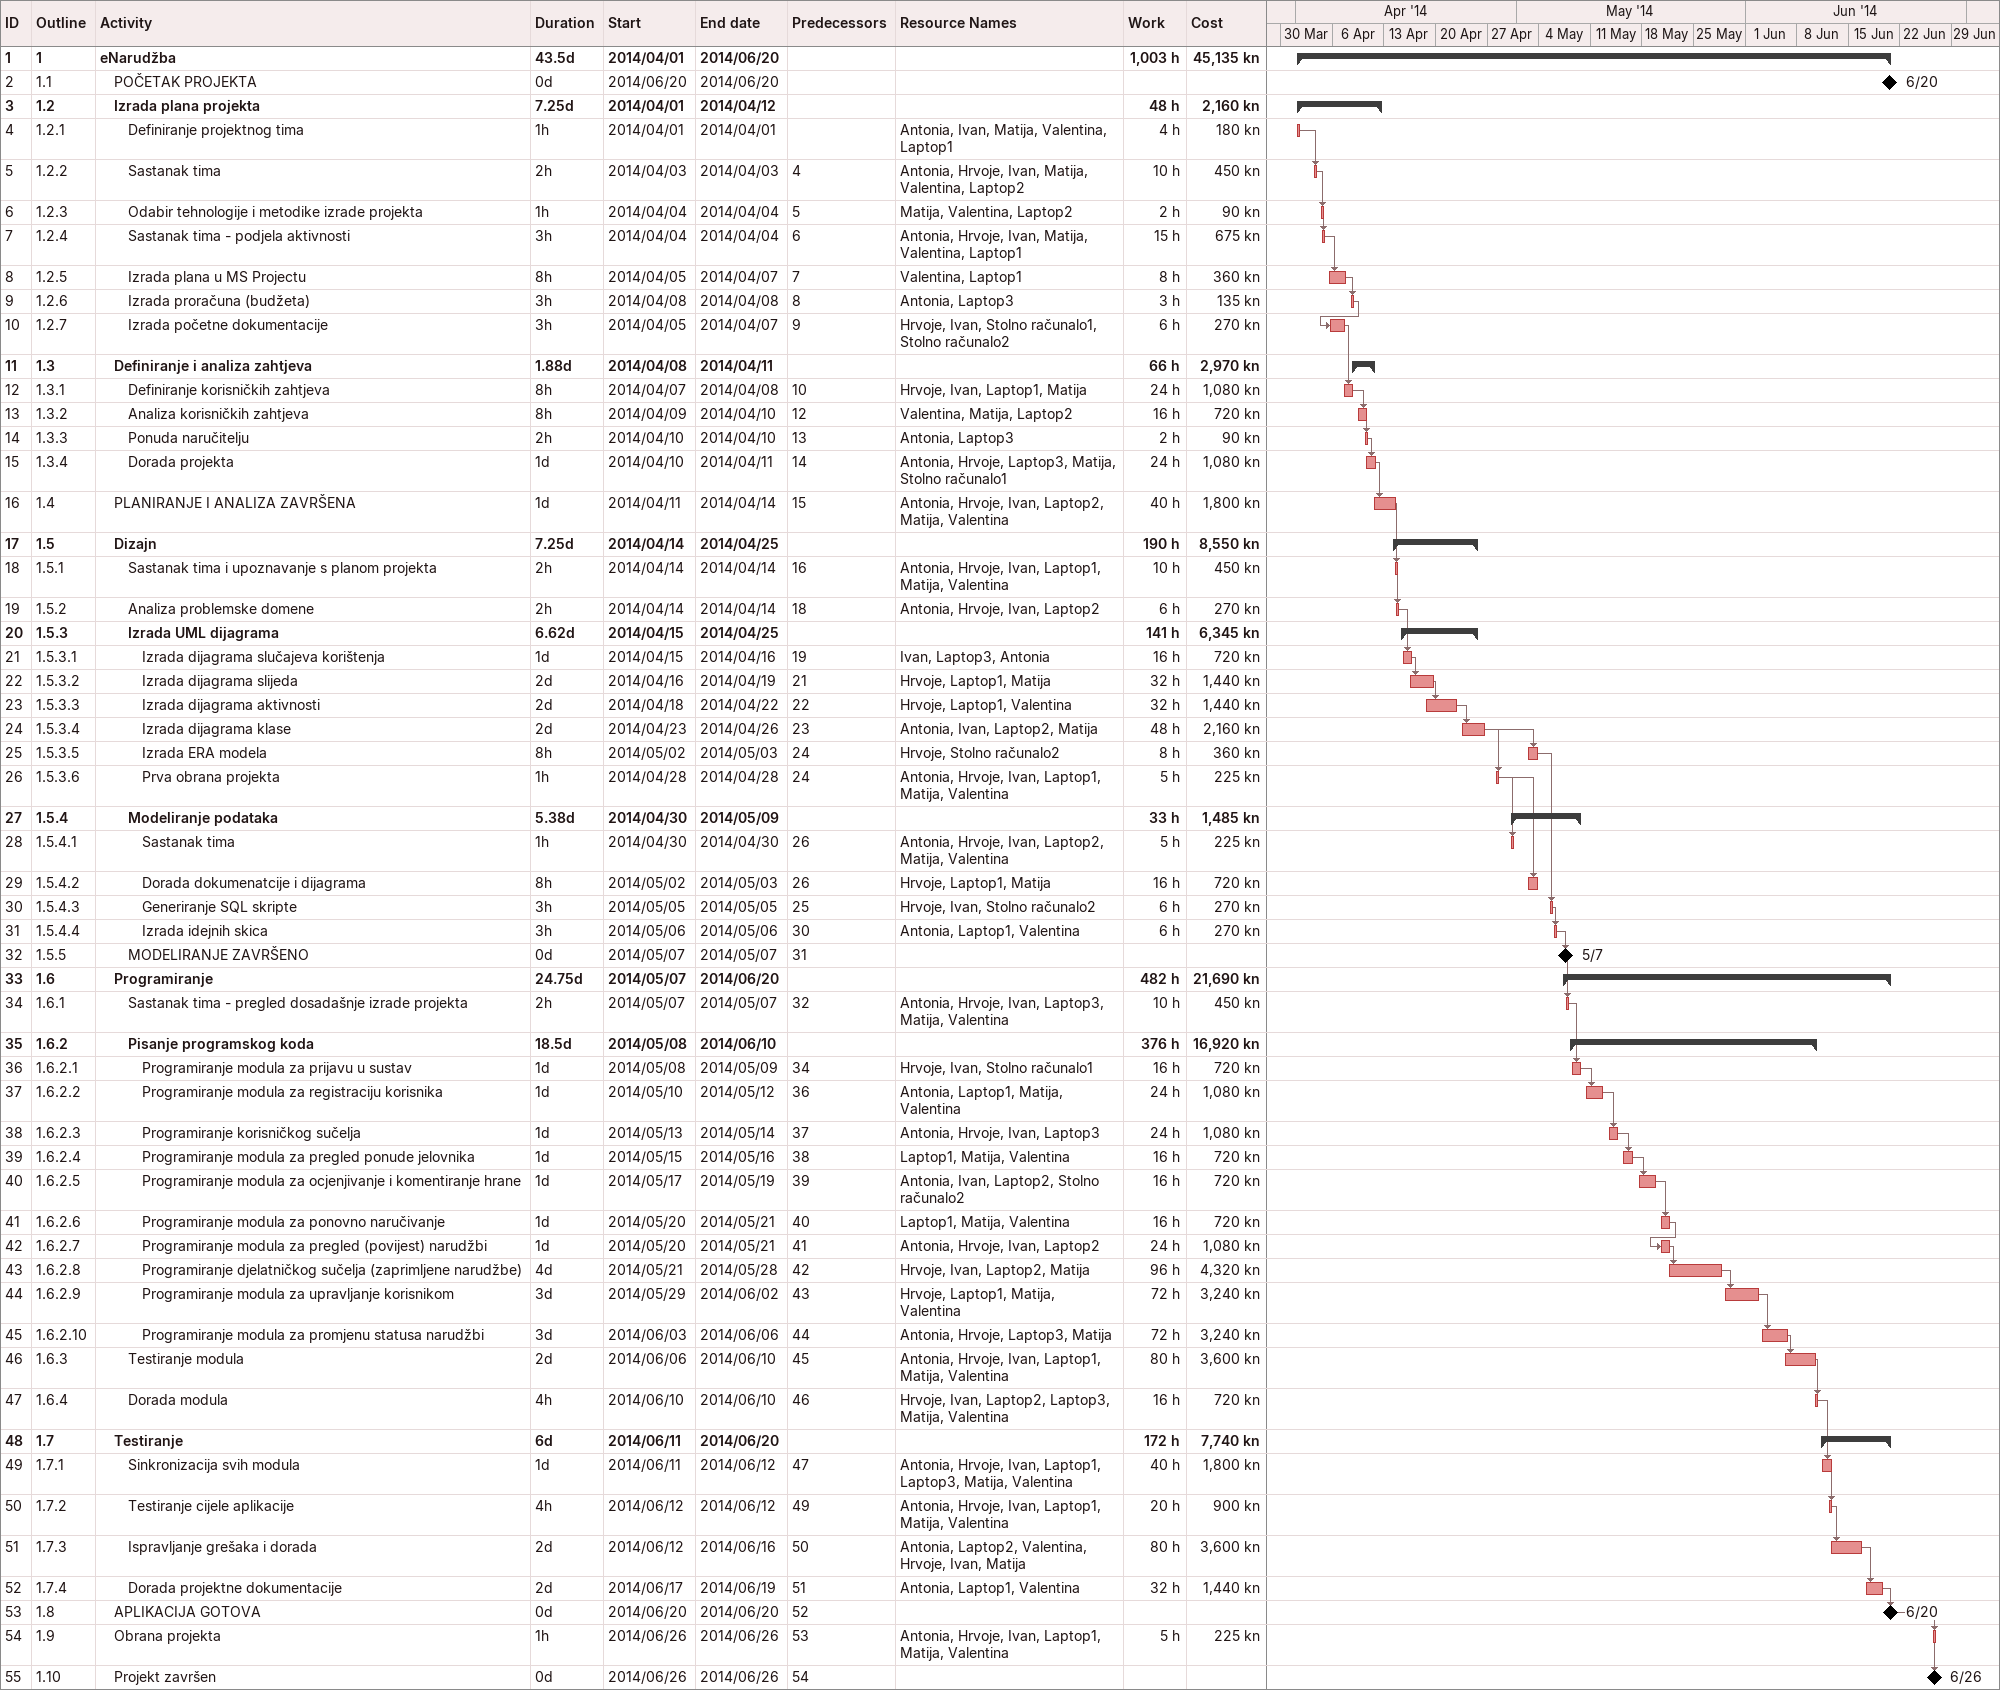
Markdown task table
| ID | WBS | Task | Duration | Start | Finish | Predecessors | Resources | Work (h) | Cost (kn) |
|---|---|---|---|---|---|---|---|---|---|
| 1 | 1 | **eNarudžba** | 43.5d | 2014-04-01 | 2014-06-20 |  |  | 1003 | 45135 |
| 2 | 1.1 | POČETAK PROJEKTA | 0d | 2014-06-20 | 2014-06-20 |  |  |  |  |
| 3 | 1.2 | **Izrada plana projekta** | 7.25d | 2014-04-01 | 2014-04-12 |  |  | 48 | 2160 |
| 4 | 1.2.1 | Definiranje projektnog tima | 1h | 2014-04-01 | 2014-04-01 |  | Antonia, Ivan, Matija, Valentina, Laptop1 | 4 | 180 |
| 5 | 1.2.2 | Sastanak tima | 2h | 2014-04-03 | 2014-04-03 | 4 | Antonia, Hrvoje, Ivan, Matija, Valentina, Laptop2 | 10 | 450 |
| 6 | 1.2.3 | Odabir tehnologije i metodike izrade projekta | 1h | 2014-04-04 | 2014-04-04 | 5 | Matija, Valentina, Laptop2 | 2 | 90 |
| 7 | 1.2.4 | Sastanak tima - podjela aktivnosti | 3h | 2014-04-04 | 2014-04-04 | 6 | Antonia, Hrvoje, Ivan, Matija, Valentina, Laptop1 | 15 | 675 |
| 8 | 1.2.5 | Izrada plana u MS Projectu | 8h | 2014-04-05 | 2014-04-07 | 7 | Valentina, Laptop1 | 8 | 360 |
| 9 | 1.2.6 | Izrada proračuna (budžeta) | 3h | 2014-04-08 | 2014-04-08 | 8 | Antonia, Laptop3 | 3 | 135 |
| 10 | 1.2.7 | Izrada početne dokumentacije | 3h | 2014-04-05 | 2014-04-07 | 9 | Hrvoje, Ivan, Stolno računalo1, Stolno računalo2 | 6 | 270 |
| 11 | 1.3 | **Definiranje i analiza zahtjeva** | 1.88d | 2014-04-08 | 2014-04-11 |  |  | 66 | 2970 |
| 12 | 1.3.1 | Definiranje korisničkih zahtjeva | 8h | 2014-04-07 | 2014-04-08 | 10 | Hrvoje, Ivan, Laptop1, Matija | 24 | 1080 |
| 13 | 1.3.2 | Analiza korisničkih zahtjeva | 8h | 2014-04-09 | 2014-04-10 | 12 | Valentina, Matija, Laptop2 | 16 | 720 |
| 14 | 1.3.3 | Ponuda naručitelju | 2h | 2014-04-10 | 2014-04-10 | 13 | Antonia, Laptop3 | 2 | 90 |
| 15 | 1.3.4 | Dorada projekta | 1d | 2014-04-10 | 2014-04-11 | 14 | Antonia, Hrvoje, Laptop3, Matija, Stolno računalo1 | 24 | 1080 |
| 16 | 1.4 | PLANIRANJE I ANALIZA ZAVRŠENA | 1d | 2014-04-11 | 2014-04-14 | 15 | Antonia, Hrvoje, Ivan, Laptop2, Matija, Valentina | 40 | 1800 |
| 17 | 1.5 | **Dizajn** | 7.25d | 2014-04-14 | 2014-04-25 |  |  | 190 | 8550 |
| 18 | 1.5.1 | Sastanak tima i upoznavanje s planom projekta | 2h | 2014-04-14 | 2014-04-14 | 16 | Antonia, Hrvoje, Ivan, Laptop1, Matija, Valentina | 10 | 450 |
| 19 | 1.5.2 | Analiza problemske domene | 2h | 2014-04-14 | 2014-04-14 | 18 | Antonia, Hrvoje, Ivan, Laptop2 | 6 | 270 |
| 20 | 1.5.3 | **Izrada UML dijagrama** | 6.62d | 2014-04-15 | 2014-04-25 |  |  | 141 | 6345 |
| 21 | 1.5.3.1 | Izrada dijagrama slučajeva korištenja | 1d | 2014-04-15 | 2014-04-16 | 19 | Ivan, Laptop3, Antonia | 16 | 720 |
| 22 | 1.5.3.2 | Izrada dijagrama slijeda | 2d | 2014-04-16 | 2014-04-19 | 21 | Hrvoje, Laptop1, Matija | 32 | 1440 |
| 23 | 1.5.3.3 | Izrada dijagrama aktivnosti | 2d | 2014-04-18 | 2014-04-22 | 22 | Hrvoje, Laptop1, Valentina | 32 | 1440 |
| 24 | 1.5.3.4 | Izrada dijagrama klase | 2d | 2014-04-23 | 2014-04-26 | 23 | Antonia, Ivan, Laptop2, Matija | 48 | 2160 |
| 25 | 1.5.3.5 | Izrada ERA modela | 8h | 2014-05-02 | 2014-05-03 | 24 | Hrvoje, Stolno računalo2 | 8 | 360 |
| 26 | 1.5.3.6 | Prva obrana projekta | 1h | 2014-04-28 | 2014-04-28 | 24 | Antonia, Hrvoje, Ivan, Laptop1, Matija, Valentina | 5 | 225 |
| 27 | 1.5.4 | **Modeliranje podataka** | 5.38d | 2014-04-30 | 2014-05-09 |  |  | 33 | 1485 |
| 28 | 1.5.4.1 | Sastanak tima | 1h | 2014-04-30 | 2014-04-30 | 26 | Antonia, Hrvoje, Ivan, Laptop2, Matija, Valentina | 5 | 225 |
| 29 | 1.5.4.2 | Dorada dokumenatcije i dijagrama | 8h | 2014-05-02 | 2014-05-03 | 26 | Hrvoje, Laptop1, Matija | 16 | 720 |
| 30 | 1.5.4.3 | Generiranje SQL skripte | 3h | 2014-05-05 | 2014-05-05 | 25 | Hrvoje, Ivan, Stolno računalo2 | 6 | 270 |
| 31 | 1.5.4.4 | Izrada idejnih skica | 3h | 2014-05-06 | 2014-05-06 | 30 | Antonia, Laptop1, Valentina | 6 | 270 |
| 32 | 1.5.5 | MODELIRANJE ZAVRŠENO | 0d | 2014-05-07 | 2014-05-07 | 31 |  |  |  |
| 33 | 1.6 | **Programiranje** | 24.75d | 2014-05-07 | 2014-06-20 |  |  | 482 | 21690 |
| 34 | 1.6.1 | Sastanak tima - pregled dosadašnje izrade projekta | 2h | 2014-05-07 | 2014-05-07 | 32 | Antonia, Hrvoje, Ivan, Laptop3, Matija, Valentina | 10 | 450 |
| 35 | 1.6.2 | **Pisanje programskog koda** | 18.5d | 2014-05-08 | 2014-06-10 |  |  | 376 | 16920 |
| 36 | 1.6.2.1 | Programiranje modula za prijavu u sustav | 1d | 2014-05-08 | 2014-05-09 | 34 | Hrvoje, Ivan, Stolno računalo1 | 16 | 720 |
| 37 | 1.6.2.2 | Programiranje modula za registraciju korisnika | 1d | 2014-05-10 | 2014-05-12 | 36 | Antonia, Laptop1, Matija, Valentina | 24 | 1080 |
| 38 | 1.6.2.3 | Programiranje korisničkog sučelja | 1d | 2014-05-13 | 2014-05-14 | 37 | Antonia, Hrvoje, Ivan, Laptop3 | 24 | 1080 |
| 39 | 1.6.2.4 | Programiranje modula za pregled ponude jelovnika | 1d | 2014-05-15 | 2014-05-16 | 38 | Laptop1, Matija, Valentina | 16 | 720 |
| 40 | 1.6.2.5 | Programiranje modula za ocjenjivanje i komentiranje hrane | 1d | 2014-05-17 | 2014-05-19 | 39 | Antonia, Ivan, Laptop2, Stolno računalo2 | 16 | 720 |
| 41 | 1.6.2.6 | Programiranje modula za ponovno naručivanje | 1d | 2014-05-20 | 2014-05-21 | 40 | Laptop1, Matija, Valentina | 16 | 720 |
| 42 | 1.6.2.7 | Programiranje modula za pregled (povijest) narudžbi | 1d | 2014-05-20 | 2014-05-21 | 41 | Antonia, Hrvoje, Ivan, Laptop2 | 24 | 1080 |
| 43 | 1.6.2.8 | Programiranje djelatničkog sučelja (zaprimljene narudžbe) | 4d | 2014-05-21 | 2014-05-28 | 42 | Hrvoje, Ivan, Laptop2, Matija | 96 | 4320 |
| 44 | 1.6.2.9 | Programiranje modula za upravljanje korisnikom | 3d | 2014-05-29 | 2014-06-02 | 43 | Hrvoje, Laptop1, Matija, Valentina | 72 | 3240 |
| 45 | 1.6.2.10 | Programiranje modula za promjenu statusa narudžbi | 3d | 2014-06-03 | 2014-06-06 | 44 | Antonia, Hrvoje, Laptop3, Matija | 72 | 3240 |
| 46 | 1.6.3 | Testiranje modula | 2d | 2014-06-06 | 2014-06-10 | 45 | Antonia, Hrvoje, Ivan, Laptop1, Matija, Valentina | 80 | 3600 |
| 47 | 1.6.4 | Dorada modula | 4h | 2014-06-10 | 2014-06-10 | 46 | Hrvoje, Ivan, Laptop2, Laptop3, Matija, Valentina | 16 | 720 |
| 48 | 1.7 | **Testiranje** | 6d | 2014-06-11 | 2014-06-20 |  |  | 172 | 7740 |
| 49 | 1.7.1 | Sinkronizacija svih modula | 1d | 2014-06-11 | 2014-06-12 | 47 | Antonia, Hrvoje, Ivan, Laptop1, Laptop3, Matija, Valentina | 40 | 1800 |
| 50 | 1.7.2 | Testiranje cijele aplikacije | 4h | 2014-06-12 | 2014-06-12 | 49 | Antonia, Hrvoje, Ivan, Laptop1, Matija, Valentina | 20 | 900 |
| 51 | 1.7.3 | Ispravljanje grešaka i dorada | 2d | 2014-06-12 | 2014-06-16 | 50 | Antonia, Laptop2, Valentina, Hrvoje, Ivan, Matija | 80 | 3600 |
| 52 | 1.7.4 | Dorada projektne dokumentacije | 2d | 2014-06-17 | 2014-06-19 | 51 | Antonia, Laptop1, Valentina | 32 | 1440 |
| 53 | 1.8 | APLIKACIJA GOTOVA | 0d | 2014-06-20 | 2014-06-20 | 52 |  |  |  |
| 54 | 1.9 | Obrana projekta | 1h | 2014-06-26 | 2014-06-26 | 53 | Antonia, Hrvoje, Ivan, Laptop1, Matija, Valentina | 5 | 225 |
| 55 | 1.10 | Projekt završen | 0d | 2014-06-26 | 2014-06-26 | 54 |  |  |  |
